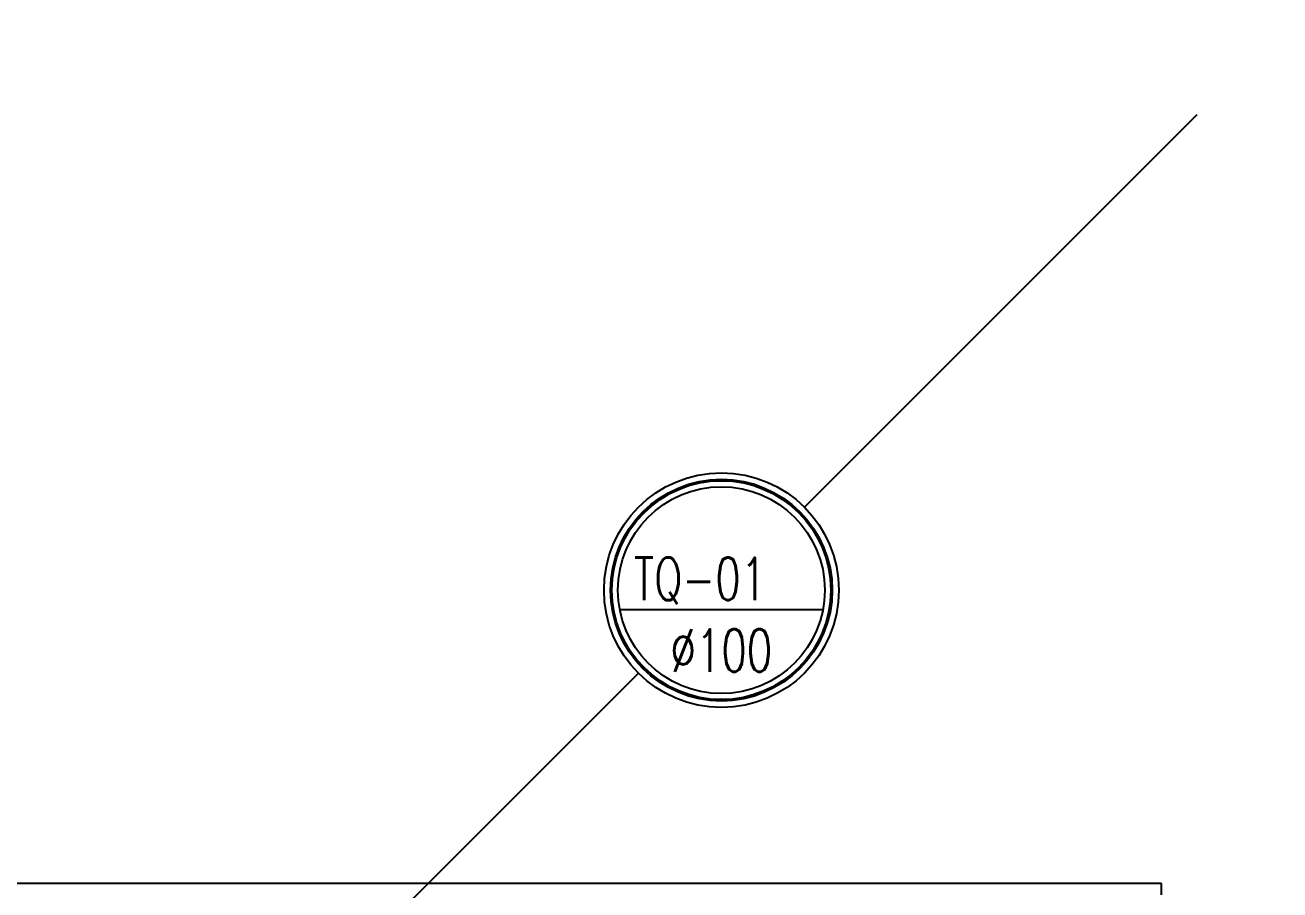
# Model space of a CAD drawing. Header units: inches. Extents: x 542787 to 543192, y 9574025 to 9574373.
# Drawn here: x 543186.65 to 543192.25, y 9574114.8 to 9574118.66 of the extents above; entities that cross this region are included whole.
import ezdxf
from ezdxf.enums import TextEntityAlignment as Align

# ---------------------------------------------------------------- set-up
doc = ezdxf.new("R2010")
doc.units = ezdxf.units.IN
doc.header["$MEASUREMENT"] = 0
doc.layers.add('I-ARQ', color=8, linetype='Continuous')
doc.layers.add('I-NORMO_INST', color=4, linetype='Continuous')
doc.styles.add('50', font='ROMANS.SHX', dxfattribs={"width": 0.7, "height": 0.1})

# ---------------------------------------------------------------- blocks, each defined once
blk = doc.blocks.new('*U191')
for p, q in [((0, 0), (0.003136, 0.000682)), ((0.003136, 0.000682), (0.003136, -0.000682)), ((0.056817, 0.000682), (0.056817, -0.000682)), ((0.024745, 0), (0, 0)), ((0.003136, -0.000682), (0, 0)), ((0.059953, 0), (0.035208, 0)), ((0.056817, -0.000682), (0.059953, 0))]:
    blk.add_line(p, q)
at = {"color": 8}
blk.add_circle((0.029977, 0), 0.005231, dxfattribs=at)
for centre, radius in [((0.029977, 0), 0.004878), ((0, 0), 0.000311)]:
    blk.add_circle(centre, radius)
for points in [[(0.003136, 0.000682), (0.003136, -0.000682), (0, 0)], [(0.056817, 0.000682), (0.056817, -0.000682), (0.059953, 0)]]:
    blk.add_solid(points)
blk = doc.blocks.new('*U180')
for p, q in [((-0.000682, -0.003136), (0, 0)), ((0, -0.024745), (0, 0)), ((0, 0), (0.000682, -0.003136)), ((0.000682, -0.003136), (-0.000682, -0.003136)), ((0, -0.059953), (0, -0.035208))]:
    blk.add_line(p, q)
for centre, radius in [((0, 0), 0.000311), ((0, -0.029977), 0.004878)]:
    blk.add_circle(centre, radius)
at = {"color": 8}
blk.add_circle((0, -0.029977), 0.005231, dxfattribs=at)
blk.add_solid([(0.000682, -0.003136), (-0.000682, -0.003136), (0, 0)])
blk = doc.blocks.new('BOLA')
at = {"style": '50', "width": 0.7, "flags": 1}
blk.add_attdef('ALTUARA', text='', height=0.002, dxfattribs=at).set_placement((0.00026, -0.007526), align=Align.CENTER)
at = {"color": 2}
blk.add_wipeout([(-0.003431, 0.003307), (-0.000897, 0.004686), (0.001845, 0.004422), (0.003566, 0.003136), (0.004587, 0.001341), (0.004757, -0.000322), (0.004228, -0.002231), (0.002999, -0.003724), (0.001108, -0.004707), (-0.000878, -0.004726), (-0.00258, -0.004083), (-0.003431, -0.003327), (-0.004508, -0.001702), (-0.004792, -0.000077), (-0.004527, 0.001624)], dxfattribs=at)
at = {"color": 8}
blk.add_line((-0.004793, -0.000905), (0.004793, -0.000905), dxfattribs=at)
blk.add_circle((0, 0), 0.005231, dxfattribs=at)
blk.add_circle((0, 0), 0.004878)
at = {"style": '50', "width": 0.7}
blk.add_attdef('NAF', (-0.004127, -0.000465), '', height=0.002, dxfattribs=at)
blk.add_attdef('NU', text='', height=0.002, dxfattribs=at).set_placement((0, -0.003846), align=Align.CENTER)

msp = doc.modelspace()

# ---------------------------------------------------------------- linework, layer by layer
at = {"layer": 'I-ARQ'}
for p, q in [((543191.7177, 9574114.8298), (543172.5677, 9574114.8298)), ((543191.7177, 9574114.7798), (543191.7177, 9574114.8298)), ((543191.7177, 9574114.7798), (543191.7177, 9574114.8298))]:
    msp.add_line(p, q, dxfattribs=at)

# ---------------------------------------------------------------- block references
at = {"layer": 'I-NORMO_INST', "xscale": 100, "yscale": 100, "zscale": 100, "rotation": 134.9999999999999}
for name, p in [('*U191', (543187.0021, 9574114.0477)), ('*U180', (543187.636, 9574114.018))]:
    msp.add_blockref(name, p, dxfattribs=at)

# ---------------------------------------------------------------- next in the draw order: block references
at = {"layer": 'I-NORMO_INST', "xscale": 94.48818897637796, "yscale": 94.48818897637796, "zscale": 94.48818897637796}
msp.add_blockref('BOLA', (543189.7556, 9574116.1377), dxfattribs=at).add_auto_attribs({'NAF': 'TQ-01', 'NU': '%%c100'})

doc.saveas('drawing.dxf')
